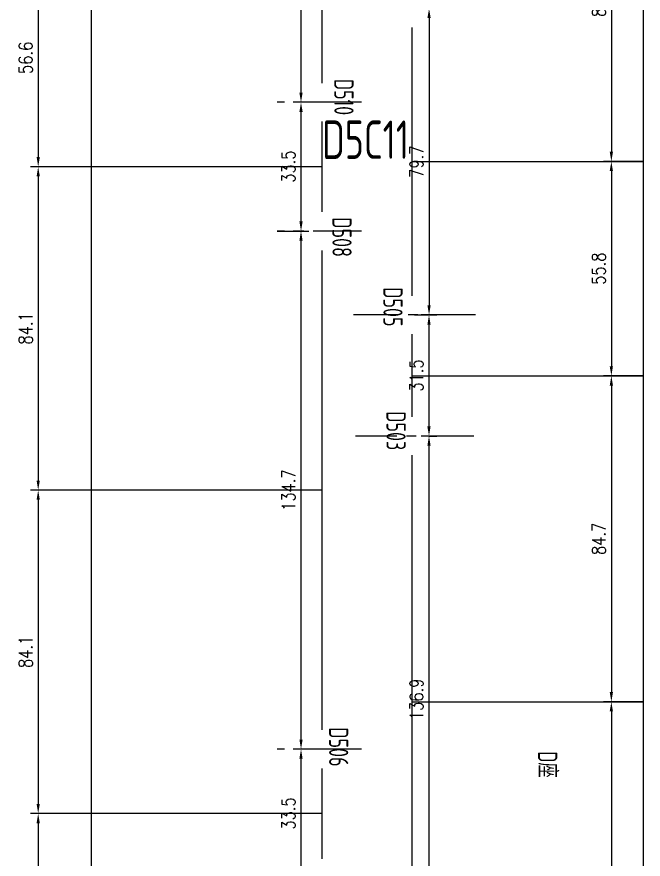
# Model space of a CAD drawing. Header units: millimetres. Extents: x -1254 to 4822, y -4397 to 16.
# Drawn here: x -19.3 to 143.4, y -1019.4 to -800.4 of the extents above; entities that cross this region are included whole.
import ezdxf

# ---------------------------------------------------------------- set-up
doc = ezdxf.new("R2010")
doc.units = ezdxf.units.MM
doc.header["$LTSCALE"] = 10
doc.linetypes.add('CENTER', pattern=[2, 1.25, -0.25, 0.25, -0.25])
for name, color, linetype in [('1轮廓实线层', 7, 'Continuous'), ('3中心线层', 1, 'CENTER'), ('6文字层', 5, 'Continuous')]:
    doc.layers.add(name, color=color, linetype=linetype)
doc.styles.add('PC_TEXTSTYLE', font='gbenor.shx', dxfattribs={"width": 0.8, "bigfont": 'hzfs.shx'})
doc.styles.add('TH_GBDIM', font='romans.shx', dxfattribs={"width": 0.8, "bigfont": 'gbcbig.shx'})
doc.dimstyles.new('单位为厘米', dxfattribs={"dimtxt": 3.5, "dimasz": 2.5, "dimexe": 2, "dimexo": 0, "dimgap": 1.5, "dimtad": 1, "dimdec": 1, "dimzin": 0, "dimdsep": 46, "dimtxsty": 'TH_GBDIM', "dimcen": 2.5, "dimclrd": 1, "dimclre": 1, "dimclrt": 5, "dimadec": 0, "dimazin": 0, "dimtfac": 0.714286, "dimtdec": 1, "dimtmove": 0, "dimatfit": 3, "dimfxl": 1, "dimtzin": 0, "dimlwd": -1, "dimlwe": -1, "dimarcsym": 0})

# ---------------------------------------------------------------- blocks, each defined once
blk = doc.blocks.new('*D196')
at = {"layer": '1轮廓实线层', "color": 1, "transparency": 16777216}
for p, q in [((87.8, -798.2), (89.8, -798.2)), ((87.8, -800.7), (87.8, -875.4)), ((84.03, -877.9), (89.8, -877.9))]:
    blk.add_line(p, q, dxfattribs=at)
for points in [[(87.38, -800.7), (88.21, -800.7), (87.8, -798.2)], [(87.38, -875.4), (88.21, -875.4), (87.8, -877.9)]]:
    blk.add_solid(points, dxfattribs=at)
at = {"layer": 'Defpoints', "color": 0, "transparency": 16777216}
for p in [(87.8, -798.2), (84.03, -877.9), (87.8, -877.9)]:
    blk.add_point(p, dxfattribs=at)
at = {"layer": '1轮廓实线层', "color": 5, "transparency": 16777216, "insert": (84.55, -838.05), "char_height": 3.5, "attachment_point": 5, "rotation": 90, "style": 'TH_GBDIM'}
blk.add_mtext('79.7', dxfattribs=at)
blk = doc.blocks.new('*D197')
at = {"layer": '1轮廓实线层', "color": 1, "transparency": 16777216}
for p, q in [((87.78, -877.9), (85.78, -877.9)), ((87.78, -880.4), (87.78, -906.9)), ((87.78, -909.4), (85.78, -909.4))]:
    blk.add_line(p, q, dxfattribs=at)
for points in [[(87.36, -880.4), (88.2, -880.4), (87.78, -877.9)], [(87.36, -906.9), (88.2, -906.9), (87.78, -909.4)]]:
    blk.add_solid(points, dxfattribs=at)
at = {"layer": 'Defpoints', "color": 0, "transparency": 16777216}
for p in [(87.78, -877.9), (87.78, -909.4), (87.78, -909.4)]:
    blk.add_point(p, dxfattribs=at)
at = {"layer": '1轮廓实线层', "color": 5, "transparency": 16777216, "insert": (84.53, -893.65), "char_height": 3.5, "attachment_point": 5, "rotation": 90, "style": 'TH_GBDIM'}
blk.add_mtext('31.5', dxfattribs=at)
blk = doc.blocks.new('*D198')
at = {"layer": '1轮廓实线层', "color": 1, "transparency": 16777216}
for p, q in [((87.78, -909.4), (89.78, -909.4)), ((87.78, -911.9), (87.78, -1043.8)), ((83.69, -1046.3), (89.78, -1046.3))]:
    blk.add_line(p, q, dxfattribs=at)
for points in [[(87.36, -911.9), (88.2, -911.9), (87.78, -909.4)], [(87.36, -1043.8), (88.2, -1043.8), (87.78, -1046.3)]]:
    blk.add_solid(points, dxfattribs=at)
at = {"layer": 'Defpoints', "color": 0, "transparency": 16777216}
for p in [(87.78, -909.4), (83.69, -1046.3), (87.78, -1046.3)]:
    blk.add_point(p, dxfattribs=at)
at = {"layer": '1轮廓实线层', "color": 5, "transparency": 16777216, "insert": (84.53, -977.85), "char_height": 3.5, "attachment_point": 5, "rotation": 90, "style": 'TH_GBDIM'}
blk.add_mtext('136.9', dxfattribs=at)
blk = doc.blocks.new('*D207')
at = {"layer": '1轮廓实线层', "color": 1, "transparency": 16777216}
for p, q in [((60.03, -990.8), (52.52, -990.8)), ((54.52, -1021.8), (54.52, -993.3)), ((54.52, -1024.3), (52.52, -1024.3))]:
    blk.add_line(p, q, dxfattribs=at)
for points in [[(54.1, -993.3), (54.94, -993.3), (54.52, -990.8)], [(54.1, -1021.8), (54.94, -1021.8), (54.52, -1024.3)]]:
    blk.add_solid(points, dxfattribs=at)
at = {"layer": 'Defpoints', "color": 0, "transparency": 16777216}
for p in [(54.52, -990.8), (60.03, -990.8), (54.52, -1024.3)]:
    blk.add_point(p, dxfattribs=at)
at = {"layer": '1轮廓实线层', "color": 5, "transparency": 16777216, "insert": (51.27, -1007.55), "char_height": 3.5, "attachment_point": 5, "rotation": 90, "style": 'TH_GBDIM'}
blk.add_mtext('33.5', dxfattribs=at)
blk = doc.blocks.new('*D208')
at = {"layer": '1轮廓实线层', "color": 1, "transparency": 16777216}
for p, q in [((48.32, -856.1), (56.52, -856.1)), ((54.52, -988.3), (54.52, -858.6)), ((54.52, -990.8), (52.52, -990.8))]:
    blk.add_line(p, q, dxfattribs=at)
for points in [[(54.1, -858.6), (54.94, -858.6), (54.52, -856.1)], [(54.1, -988.3), (54.94, -988.3), (54.52, -990.8)]]:
    blk.add_solid(points, dxfattribs=at)
at = {"layer": 'Defpoints', "color": 0, "transparency": 16777216}
for p in [(48.32, -856.1), (54.52, -856.1), (54.52, -990.8)]:
    blk.add_point(p, dxfattribs=at)
at = {"layer": '1轮廓实线层', "color": 5, "transparency": 16777216, "insert": (51.27, -923.45), "char_height": 3.5, "attachment_point": 5, "rotation": 90, "style": 'TH_GBDIM'}
blk.add_mtext('134.7', dxfattribs=at)
blk = doc.blocks.new('*D209')
at = {"layer": '1轮廓实线层', "color": 1, "transparency": 16777216}
for p, q in [((59.27, -822.6), (52.52, -822.6)), ((54.52, -853.6), (54.52, -825.1)), ((54.52, -856.1), (52.52, -856.1))]:
    blk.add_line(p, q, dxfattribs=at)
for points in [[(54.1, -825.1), (54.94, -825.1), (54.52, -822.6)], [(54.1, -853.6), (54.94, -853.6), (54.52, -856.1)]]:
    blk.add_solid(points, dxfattribs=at)
at = {"layer": 'Defpoints', "color": 0, "transparency": 16777216}
for p in [(54.52, -822.6), (59.27, -822.6), (54.52, -856.1)]:
    blk.add_point(p, dxfattribs=at)
at = {"layer": '1轮廓实线层', "color": 5, "transparency": 16777216, "insert": (51.27, -839.35), "char_height": 3.5, "attachment_point": 5, "rotation": 90, "style": 'TH_GBDIM'}
blk.add_mtext('33.5', dxfattribs=at)
blk = doc.blocks.new('*D210')
at = {"layer": '1轮廓实线层', "color": 1, "transparency": 16777216}
for p, q in [((59.27, -742.9), (52.52, -742.9)), ((54.52, -820.1), (54.52, -745.4)), ((54.52, -822.6), (52.52, -822.6))]:
    blk.add_line(p, q, dxfattribs=at)
for points in [[(54.1, -745.4), (54.94, -745.4), (54.52, -742.9)], [(54.1, -820.1), (54.94, -820.1), (54.52, -822.6)]]:
    blk.add_solid(points, dxfattribs=at)
at = {"layer": 'Defpoints', "color": 0, "transparency": 16777216}
for p in [(54.52, -742.9), (59.27, -742.9), (54.52, -822.6)]:
    blk.add_point(p, dxfattribs=at)
at = {"layer": '1轮廓实线层', "color": 5, "transparency": 16777216, "insert": (51.27, -782.75), "char_height": 3.5, "attachment_point": 5, "rotation": 90, "style": 'TH_GBDIM'}
blk.add_mtext('79.7', dxfattribs=at)
blk = doc.blocks.new('*D461')
at = {"layer": '6文字层', "color": 1, "transparency": 16777216}
for p, q in [((0, -782.75), (-15.78, -782.75)), ((-13.78, -785.25), (-13.78, -836.85)), ((0, -839.35), (-15.78, -839.35))]:
    blk.add_line(p, q, dxfattribs=at)
for points in [[(-14.19, -785.25), (-13.36, -785.25), (-13.78, -782.75)], [(-14.19, -836.85), (-13.36, -836.85), (-13.78, -839.35)]]:
    blk.add_solid(points, dxfattribs=at)
at = {"layer": 'Defpoints', "color": 0, "transparency": 16777216}
for p in [(0, -782.75), (-13.78, -839.35), (0, -839.35)]:
    blk.add_point(p, dxfattribs=at)
at = {"layer": '6文字层', "color": 5, "transparency": 16777216, "insert": (-17.03, -811.05), "char_height": 3.5, "attachment_point": 5, "rotation": 90, "style": 'TH_GBDIM'}
blk.add_mtext('56.6', dxfattribs=at)
blk = doc.blocks.new('*D464')
at = {"layer": '6文字层', "color": 1, "transparency": 16777216}
for p, q in [((0, -839.35), (-15.78, -839.35)), ((-13.78, -841.85), (-13.78, -920.95)), ((0, -923.45), (-15.78, -923.45))]:
    blk.add_line(p, q, dxfattribs=at)
for points in [[(-14.19, -841.85), (-13.36, -841.85), (-13.78, -839.35)], [(-14.19, -920.95), (-13.36, -920.95), (-13.78, -923.45)]]:
    blk.add_solid(points, dxfattribs=at)
at = {"layer": 'Defpoints', "color": 0, "transparency": 16777216}
for p in [(0, -839.35), (-13.78, -923.45), (0, -923.45)]:
    blk.add_point(p, dxfattribs=at)
at = {"layer": '6文字层', "color": 5, "transparency": 16777216, "insert": (-17.03, -881.4), "char_height": 3.5, "attachment_point": 5, "rotation": 90, "style": 'TH_GBDIM'}
blk.add_mtext('84.1', dxfattribs=at)
blk = doc.blocks.new('*D465')
at = {"layer": '6文字层', "color": 1, "transparency": 16777216}
for p, q in [((0, -923.45), (-15.78, -923.45)), ((-13.78, -925.95), (-13.78, -1005.05)), ((0, -1007.55), (-15.78, -1007.55))]:
    blk.add_line(p, q, dxfattribs=at)
for points in [[(-14.19, -925.95), (-13.36, -925.95), (-13.78, -923.45)], [(-14.19, -1005.05), (-13.36, -1005.05), (-13.78, -1007.55)]]:
    blk.add_solid(points, dxfattribs=at)
at = {"layer": 'Defpoints', "color": 0, "transparency": 16777216}
for p in [(0, -923.45), (-13.78, -1007.55), (0, -1007.55)]:
    blk.add_point(p, dxfattribs=at)
at = {"layer": '6文字层', "color": 5, "transparency": 16777216, "insert": (-17.03, -965.5), "char_height": 3.5, "attachment_point": 5, "rotation": 90, "style": 'TH_GBDIM'}
blk.add_mtext('84.1', dxfattribs=at)
blk = doc.blocks.new('*D466')
at = {"layer": '6文字层', "color": 1, "transparency": 16777216}
for p, q in [((0, -1007.55), (-15.78, -1007.55)), ((-13.78, -1010.05), (-13.78, -1088.55)), ((0, -1091.05), (-15.78, -1091.05))]:
    blk.add_line(p, q, dxfattribs=at)
for points in [[(-14.19, -1010.05), (-13.36, -1010.05), (-13.78, -1007.55)], [(-14.19, -1088.55), (-13.36, -1088.55), (-13.78, -1091.05)]]:
    blk.add_solid(points, dxfattribs=at)
at = {"layer": 'Defpoints', "color": 0, "transparency": 16777216}
for p in [(0, -1007.55), (-13.78, -1091.05), (0, -1091.05)]:
    blk.add_point(p, dxfattribs=at)
at = {"layer": '6文字层', "color": 5, "transparency": 16777216, "insert": (-17.03, -1049.3), "char_height": 3.5, "attachment_point": 5, "rotation": 90, "style": 'TH_GBDIM'}
blk.add_mtext('83.5', dxfattribs=at)
blk = doc.blocks.new('*D480')
at = {"layer": '6文字层', "color": 1, "transparency": 16777216}
for p, q in [((143.43, -754.46), (133.17, -754.46)), ((135.17, -756.96), (135.17, -835.48)), ((143.43, -837.98), (133.17, -837.98))]:
    blk.add_line(p, q, dxfattribs=at)
for points in [[(134.75, -756.96), (135.59, -756.96), (135.17, -754.46)], [(134.75, -835.48), (135.59, -835.48), (135.17, -837.98)]]:
    blk.add_solid(points, dxfattribs=at)
at = {"layer": 'Defpoints', "color": 0, "transparency": 16777216}
for p in [(143.43, -754.46), (135.17, -837.98), (143.43, -837.98)]:
    blk.add_point(p, dxfattribs=at)
at = {"layer": '6文字层', "color": 5, "transparency": 16777216, "insert": (131.92, -796.22), "char_height": 3.5, "attachment_point": 5, "rotation": 90, "style": 'TH_GBDIM'}
blk.add_mtext('83.5', dxfattribs=at)
blk = doc.blocks.new('*D481')
at = {"layer": '6文字层', "color": 1, "transparency": 16777216}
for p, q in [((143.43, -837.98), (133.17, -837.98)), ((135.17, -840.48), (135.17, -891.25)), ((143.43, -893.75), (133.17, -893.75))]:
    blk.add_line(p, q, dxfattribs=at)
for points in [[(134.75, -840.48), (135.59, -840.48), (135.17, -837.98)], [(134.75, -891.25), (135.59, -891.25), (135.17, -893.75)]]:
    blk.add_solid(points, dxfattribs=at)
at = {"layer": 'Defpoints', "color": 0, "transparency": 16777216}
for p in [(143.43, -837.98), (135.17, -893.75), (143.43, -893.75)]:
    blk.add_point(p, dxfattribs=at)
at = {"layer": '6文字层', "color": 5, "transparency": 16777216, "insert": (131.92, -865.87), "char_height": 3.5, "attachment_point": 5, "rotation": 90, "style": 'TH_GBDIM'}
blk.add_mtext('55.8', dxfattribs=at)
blk = doc.blocks.new('*D482')
at = {"layer": '6文字层', "color": 1, "transparency": 16777216}
for p, q in [((143.43, -893.75), (133.17, -893.75)), ((135.17, -896.25), (135.17, -975.98)), ((143.43, -978.48), (133.17, -978.48))]:
    blk.add_line(p, q, dxfattribs=at)
for points in [[(134.75, -896.25), (135.59, -896.25), (135.17, -893.75)], [(134.75, -975.98), (135.59, -975.98), (135.17, -978.48)]]:
    blk.add_solid(points, dxfattribs=at)
at = {"layer": 'Defpoints', "color": 0, "transparency": 16777216}
for p in [(143.43, -893.75), (135.17, -978.48), (143.43, -978.48)]:
    blk.add_point(p, dxfattribs=at)
at = {"layer": '6文字层', "color": 5, "transparency": 16777216, "insert": (131.92, -936.12), "char_height": 3.5, "attachment_point": 5, "rotation": 90, "style": 'TH_GBDIM'}
blk.add_mtext('84.7', dxfattribs=at)
blk = doc.blocks.new('*D483')
at = {"layer": '6文字层', "color": 1, "transparency": 16777216}
for p, q in [((143.43, -978.48), (133.17, -978.48)), ((135.17, -980.98), (135.17, -1090)), ((143.43, -1092.5), (133.17, -1092.5))]:
    blk.add_line(p, q, dxfattribs=at)
for points in [[(134.75, -980.98), (135.59, -980.98), (135.17, -978.48)], [(134.75, -1090), (135.59, -1090), (135.17, -1092.5)]]:
    blk.add_solid(points, dxfattribs=at)
at = {"layer": 'Defpoints', "color": 0, "transparency": 16777216}
for p in [(143.43, -978.48), (135.17, -1092.5), (143.43, -1092.5)]:
    blk.add_point(p, dxfattribs=at)
at = {"layer": '6文字层', "color": 5, "transparency": 16777216, "insert": (131.92, -1035.49), "char_height": 3.5, "attachment_point": 5, "rotation": 90, "style": 'TH_GBDIM'}
blk.add_mtext('114.0', dxfattribs=at)

msp = doc.modelspace()

# ---------------------------------------------------------------- linework, layer by layer
at = {"layer": '1轮廓实线层'}
for p, q in [((0, 0), (0, -1169.6)), ((143.432, -673.4), (143.432, -1117.5)), ((60.032, -817.6), (60.032, -747.9)), ((83.432, -872.9), (83.432, -803.2)), ((60.032, -851.1), (60.032, -827.6)), ((83.432, -837.98), (143.432, -837.98)), ((60.032, -839.35), (0, -839.35)), ((60.032, -985.8), (60.032, -861.1)), ((83.432, -904.4), (83.432, -882.9)), ((83.432, -893.75), (143.432, -893.75)), ((83.432, -1041.3), (83.432, -914.4)), ((60.032, -923.45), (0, -923.45)), ((83.432, -978.483), (143.432, -978.483)), ((60.032, -1019.3), (60.032, -995.8)), ((60.032, -1007.55), (0, -1007.55))]:
    msp.add_line(p, q, dxfattribs=at)
at = {"layer": '3中心线层'}
for p, q in [((0, 0), (0, -4397.172)), ((70.216, -822.6), (48.317, -822.6)), ((70.216, -856.1), (48.317, -856.1)), ((99.87, -877.9), (68.192, -877.9)), ((99.414, -909.4), (68.648, -909.4)), ((70.216, -990.8), (48.317, -990.8))]:
    msp.add_line(p, q, dxfattribs=at)

# ---------------------------------------------------------------- texts
at = {"layer": '6文字层', "char_height": 5, "attachment_point": 1, "rotation": 270, "style": 'PC_TEXTSTYLE'}
for s, insert in [('D510', (68.175, -816.49)), ('D508', (67.669, -852.501)), ('D505', (80.916, -870.671)), ('D503', (81.724, -902.925)), ('D506', (66.806, -985.11)), ('D座', (121.121, -991.327))]:
    msp.add_mtext_dynamic_manual_height_columns(s, width=17.95718, gutter_width=25, heights=[0], dxfattribs=dict(at, insert=insert))
at = {"layer": '6文字层', "insert": (60.032, -827.326), "char_height": 10, "attachment_point": 1, "style": 'PC_TEXTSTYLE'}
msp.add_mtext_dynamic_manual_height_columns('D5C11', width=13.35893, gutter_width=25, heights=[0], dxfattribs=at)

# ---------------------------------------------------------------- dimensions: what is measured, and where the dimension line sits
at = {"layer": '1轮廓实线层'}
for base, p1, p2, picture, middle in [((54.521, -742.9), (54.521, -822.6), (59.266, -742.9), '*D210', (51.271, -782.75)), ((87.797, -877.9), (87.797, -798.2), (84.031, -877.9), '*D196', (84.547, -838.05)), ((54.521, -822.6), (54.521, -856.1), (59.266, -822.6), '*D209', (51.271, -839.35)), ((54.521, -856.1), (54.521, -990.8), (48.317, -856.1), '*D208', (51.271, -923.45)), ((87.78, -909.4), (87.78, -877.9), (87.78, -909.4), '*D197', (84.53, -893.65)), ((87.78, -1046.3), (87.78, -909.4), (83.693, -1046.3), '*D198', (84.53, -977.85)), ((54.521, -990.8), (54.521, -1024.3), (60.032, -990.8), '*D207', (51.271, -1007.55))]:
    dim = msp.add_linear_dim(base=base, p1=p1, p2=p2, angle=270, dimstyle='单位为厘米', dxfattribs=at)
    dim.commit()
    dim.dimension.update_dxf_attribs({"geometry": picture, "text_midpoint": middle})
at = {"layer": '6文字层'}
for base, p1, p2, picture, middle in [((135.172, -837.98), (143.432, -754.461), (143.432, -837.98), '*D480', (131.922, -796.221)), ((-13.777, -839.35), (0, -782.75), (0, -839.35), '*D461', (-17.027, -811.05)), ((135.172, -893.75), (143.432, -837.98), (143.432, -893.75), '*D481', (131.922, -865.865)), ((-13.777, -923.45), (0, -839.35), (0, -923.45), '*D464', (-17.027, -881.4)), ((135.172, -978.483), (143.432, -893.75), (143.432, -978.483), '*D482', (131.922, -936.117)), ((-13.777, -1007.55), (0, -923.45), (0, -1007.55), '*D465', (-17.027, -965.5)), ((135.172, -1092.5), (143.432, -978.483), (143.432, -1092.5), '*D483', (131.922, -1035.491)), ((-13.777, -1091.05), (0, -1007.55), (0, -1091.05), '*D466', (-17.027, -1049.3))]:
    dim = msp.add_linear_dim(base=base, p1=p1, p2=p2, angle=90, dimstyle='单位为厘米', dxfattribs=at)
    dim.commit()
    dim.dimension.update_dxf_attribs({"geometry": picture, "text_midpoint": middle})

doc.saveas('drawing.dxf')
